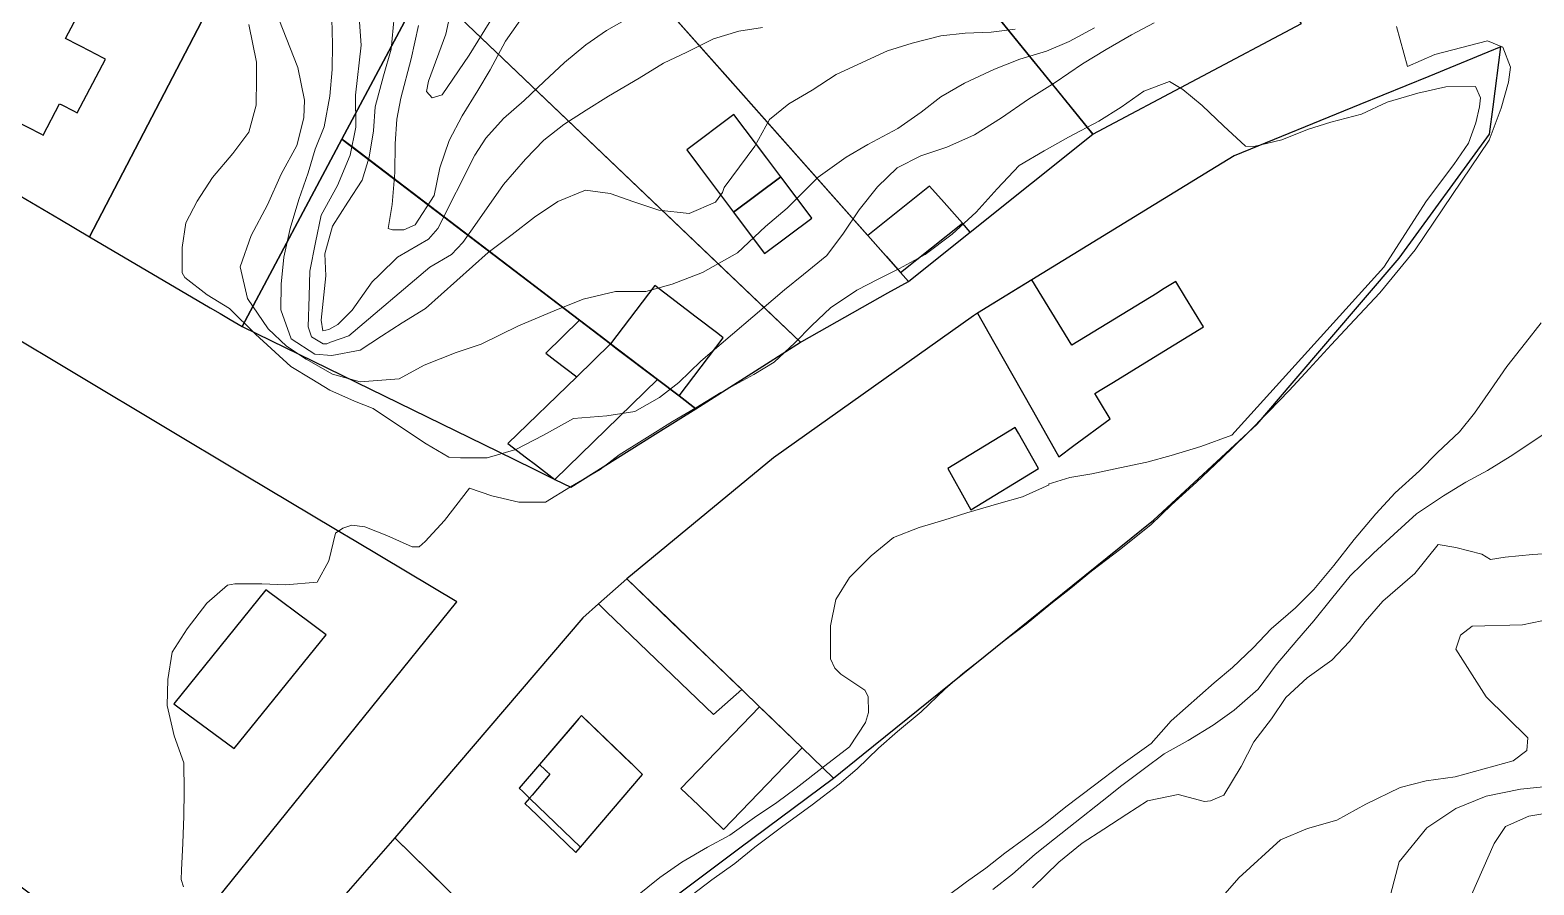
# Model space of a CAD drawing. Header units: metres. Extents: x 78 to 178, y -74 to 157.
# Drawn here: x 148.111 to 149.815, y 67.036 to 68.006 of the extents above; entities that cross this region are included whole.
import ezdxf

# ---------------------------------------------------------------- set-up
doc = ezdxf.new("R2010")
doc.units = ezdxf.units.M
doc.layers.add('01_Fina', color=252, linetype='Continuous', lineweight=15)
doc.layers.add('Traza Urbana', color=7, linetype='Continuous')

msp = doc.modelspace()

# ---------------------------------------------------------------- linework, layer by layer
at = {"layer": '01_Fina', "color": 252, "linetype": 'Continuous', "lineweight": 9, "true_color": 0x939598}
for points in [[(148.39268, 68.01774), (148.41409, 67.96329), (148.42198, 67.92623), (148.42118, 67.90603), (148.41315, 67.87472), (148.39536, 67.84235), (148.37971, 67.80729), (148.36151, 67.77264), (148.34893, 67.73705), (148.35736, 67.70106), (148.38051, 67.66681), (148.40138, 67.64728), (148.42372, 67.63243), (148.45356, 67.6153), (148.485, 67.60674), (148.52902, 67.61022), (148.55738, 67.62561), (148.59364, 67.63979), (148.622, 67.64955), (148.66441, 67.67029), (148.70455, 67.68715), (148.73773, 67.70039), (148.77425, 67.70909), (148.80877, 67.70896), (148.83834, 67.71739), (148.87272, 67.73063), (148.91232, 67.75297), (148.94417, 67.78294), (148.96878, 67.80355), (149.00384, 67.8386), (149.03581, 67.86161), (149.0603, 67.87593), (149.09414, 67.89412), (149.12077, 67.91259), (149.14311, 67.92998), (149.1696, 67.9455), (149.20372, 67.96115), (149.23248, 67.97252), (149.26259, 67.98175), (149.28841, 67.99273), (149.3169, 68.00825)], [(149.22713, 68.00651), (149.19984, 68.00316), (149.1704, 68.00222), (149.14311, 67.99915), (149.1106, 67.99058), (149.08237, 67.98216), (149.02431, 67.95526), (148.99715, 67.9376), (148.97066, 67.92208), (148.94858, 67.90402), (148.93199, 67.87405), (148.89721, 67.82696), (148.89547, 67.82134), (148.88771, 67.81024), (148.85774, 67.79766), (148.82335, 67.80127), (148.79486, 67.8109), (148.76837, 67.8204), (148.74027, 67.82388), (148.70896, 67.81131), (148.68247, 67.79324), (148.65719, 67.77358), (148.63003, 67.75338), (148.55885, 67.68969), (148.53236, 67.67377), (148.50895, 67.65865), (148.48473, 67.64273), (148.45289, 67.63658), (148.43336, 67.63805), (148.40686, 67.65544), (148.39496, 67.68822), (148.39536, 67.71739), (148.3983, 67.74816), (148.40539, 67.7804), (148.41556, 67.81345), (148.42613, 67.84382), (148.43402, 67.87058), (148.44392, 67.89586), (148.45061, 67.93065), (148.45329, 67.96075), (148.45369, 67.98951), (148.45275, 68.01841)], [(148.94069, 68.00838), (148.91406, 68.00423), (148.88543, 67.99567), (148.85506, 67.98055), (148.82857, 67.96797), (148.80114, 67.95085), (148.76636, 67.93065), (148.74107, 67.91459), (148.71579, 67.89867), (148.69304, 67.88088), (148.67217, 67.85907), (148.64715, 67.83057), (148.61477, 67.78415), (148.60113, 67.76461), (148.58842, 67.7511), (148.5638, 67.73679), (148.47189, 67.65879), (148.45115, 67.65169), (148.447, 67.64982), (148.44299, 67.64982), (148.42974, 67.65758), (148.42586, 67.66922), (148.4272, 67.70374), (148.42787, 67.73224), (148.43429, 67.76475), (148.44085, 67.79552), (148.45918, 67.82937), (148.47363, 67.86375), (148.48005, 67.89533), (148.47951, 67.93185), (148.4862, 67.98858), (148.48366, 68.01975)], [(148.79285, 68.02136), (148.76408, 68.0049), (148.7408, 67.98898), (148.71645, 67.96878), (148.69331, 67.94724), (148.67056, 67.92556), (148.64742, 67.90523), (148.62722, 67.88302), (148.61477, 67.86389), (148.57303, 67.7804), (148.5622, 67.76849), (148.52728, 67.74789), (148.50681, 67.72796), (148.49851, 67.71993), (148.4759, 67.68782), (148.46774, 67.67992), (148.45944, 67.6719), (148.44928, 67.66588), (148.44245, 67.66454), (148.44058, 67.67671), (148.44607, 67.72675), (148.44486, 67.7519), (148.45356, 67.78321), (148.47095, 67.81024), (148.48714, 67.83539), (148.49503, 67.86134), (148.49985, 67.89118), (148.50172, 67.91847), (148.51149, 67.95366), (148.52018, 67.9839), (148.5234, 68.02002)], [(148.55082, 68.01065), (148.54266, 67.97292), (148.53102, 67.92824), (148.52634, 67.90469), (148.52473, 67.87646), (148.52406, 67.84408), (148.52099, 67.80769), (148.51657, 67.78053), (148.52166, 67.77893), (148.53423, 67.77906), (148.54708, 67.78455), (148.56875, 67.81786), (148.57517, 67.84944), (148.58561, 67.88034), (148.60059, 67.90844), (148.61839, 67.93707), (148.63203, 67.96062), (148.64956, 67.99299), (148.6711, 68.02376)], [(148.58828, 68.03086), (148.58186, 68.00089), (148.5622, 67.94764), (148.56019, 67.936), (148.56661, 67.92877), (148.57771, 67.93212), (148.60849, 67.97707), (148.63605, 68.02176)], [(149.38474, 68.01373), (149.35891, 68.00008), (149.33015, 67.98363), (149.30366, 67.96717), (149.27235, 67.94603), (149.24225, 67.92717), (149.21161, 67.90603), (149.18097, 67.88676), (149.14967, 67.87285), (149.1201, 67.86308), (149.09361, 67.84917), (149.07113, 67.82763), (149.05026, 67.80154), (149.03273, 67.77545), (149.01374, 67.74976), (148.98711, 67.72849), (148.96571, 67.7111), (148.87085, 67.63015), (148.8461, 67.6058), (148.82402, 67.58895), (148.79633, 67.57316), (148.76449, 67.56821), (148.72649, 67.56513), (148.69264, 67.54627), (148.66133, 67.52981), (148.62896, 67.52045), (148.59845, 67.52058), (148.58521, 67.52138), (148.55979, 67.53623), (148.53276, 67.55403), (148.49972, 67.57664), (148.47858, 67.58467), (148.45048, 67.59711), (148.43028, 67.60955), (148.4062, 67.624), (148.36619, 67.66093), (148.33663, 67.68996), (148.31147, 67.70548), (148.28605, 67.72488), (148.28298, 67.73023), (148.28311, 67.75913), (148.28726, 67.78696), (148.30023, 67.81144), (148.31763, 67.8382), (148.3405, 67.86576), (148.35883, 67.88997), (148.36686, 67.92035), (148.36726, 67.95072), (148.3674, 67.96904), (148.35857, 68.01199)], [(148.85319, 67.01914), (148.88356, 67.04215), (148.90951, 67.06048), (148.93199, 67.07894), (148.96236, 67.10168), (148.99715, 67.12724), (149.02765, 67.15065), (149.04812, 67.16804), (149.07247, 67.19119), (149.09401, 67.21032), (149.12063, 67.2324), (149.14753, 67.25808), (149.168, 67.27615), (149.19047, 67.29367), (149.21322, 67.312), (149.23971, 67.33207), (149.26754, 67.35481), (149.29028, 67.37288), (149.31369, 67.39187), (149.34701, 67.41743), (149.38126, 67.44486), (149.4044, 67.46706), (149.43263, 67.49302), (149.46086, 67.51964), (149.48909, 67.5468), (149.51478, 67.57316), (149.53752, 67.59697), (149.5604, 67.62132), (149.58542, 67.64862), (149.61178, 67.67685), (149.64041, 67.70749), (149.68055, 67.75645), (149.76416, 67.88088), (149.77781, 67.91713), (149.78624, 67.94643), (149.78851, 67.96356), (149.77968, 67.98604), (149.76256, 67.99326), (149.70262, 67.97787), (149.67198, 67.96409), (149.65941, 68.00972)], [(149.26459, 67.49061), (149.28894, 67.49837), (149.31423, 67.50252), (149.34594, 67.50907), (149.37644, 67.51563), (149.40387, 67.52326), (149.43758, 67.53356), (149.4729, 67.5464), (149.64482, 67.73679), (149.69339, 67.81198), (149.7243, 67.85305), (149.74075, 67.87713), (149.74918, 67.90041), (149.75346, 67.91847), (149.75453, 67.92864), (149.74891, 67.94162), (149.71533, 67.94108), (149.68349, 67.93413), (149.64857, 67.92382), (149.61954, 67.91031), (149.58489, 67.90095), (149.5584, 67.89265), (149.5295, 67.88128), (149.49766, 67.87352), (149.48816, 67.87392), (149.46314, 67.89707), (149.43906, 67.92021), (149.41711, 67.93814), (149.40226, 67.94724), (149.37296, 67.93627), (149.34741, 67.9182), (149.32212, 67.90228), (149.28774, 67.88409), (149.25991, 67.86857), (149.23181, 67.85211), (149.2068, 67.82549), (149.18298, 67.79927), (149.15569, 67.77425), (149.12505, 67.7511), (149.09628, 67.73505), (149.07207, 67.723), (149.04785, 67.7107), (149.01802, 67.69076), (148.99688, 67.67069), (148.97735, 67.65103), (148.95393, 67.62908), (148.93092, 67.6149), (148.89359, 67.5947), (148.8651, 67.57731), (148.83887, 67.56179), (148.80757, 67.54199), (148.77853, 67.52393), (148.75673, 67.50747), (148.72328, 67.48753), (148.69478, 67.47014), (148.66468, 67.47028), (148.63404, 67.47763), (148.60889, 67.4862), (148.58052, 67.44954), (148.55858, 67.42572), (148.55189, 67.4197), (148.544, 67.41957), (148.51497, 67.43228), (148.49008, 67.44245), (148.4755, 67.44419), (148.46506, 67.44084), (148.45704, 67.43522), (148.44928, 67.40392), (148.43603, 67.3797), (148.40044, 67.37635), (148.37328, 67.37769), (148.34278, 67.37769), (148.33462, 67.37622), (148.3112, 67.35588), (148.289, 67.32672), (148.27174, 67.30036), (148.26692, 67.26932), (148.26625, 67.23989), (148.27401, 67.2055), (148.28512, 67.17473), (148.28525, 67.14262), (148.28498, 67.11413), (148.28391, 67.08349), (148.28257, 67.05298), (148.28217, 67.04255), (148.28485, 67.03399)], [(149.82343, 67.67377), (149.80564, 67.65089), (149.7845, 67.62413), (149.76604, 67.59724), (149.74758, 67.57115), (149.73085, 67.55015), (149.70583, 67.5266), (149.68536, 67.50573), (149.6578, 67.48071), (149.63586, 67.45716), (149.61138, 67.428), (149.58823, 67.39856), (149.56575, 67.37127), (149.54488, 67.35053), (149.51732, 67.32658), (149.49699, 67.30491), (149.47357, 67.2827), (149.45284, 67.26531), (149.404, 67.2225), (149.38126, 67.19681), (149.34674, 67.17219), (149.3169, 67.14945), (149.28466, 67.12483), (149.26125, 67.1061), (149.23917, 67.08964), (149.21549, 67.07212), (149.19409, 67.05526), (149.17201, 67.03974), (149.14833, 67.02194)], [(149.20198, 67.03104), (149.22432, 67.04857), (149.25001, 67.07105), (149.27182, 67.08857), (149.2951, 67.1069), (149.32587, 67.13125), (149.34794, 67.14905), (149.3739, 67.16831), (149.39597, 67.1849), (149.42313, 67.20002), (149.4515, 67.21741), (149.47518, 67.23427), (149.50274, 67.25822), (149.52281, 67.28565), (149.54622, 67.31347), (149.56562, 67.33582), (149.58582, 67.36084), (149.60683, 67.38692), (149.63345, 67.41248), (149.65646, 67.43348), (149.68188, 67.4569), (149.71252, 67.47737), (149.73808, 67.49289), (149.76229, 67.506), (149.78825, 67.52205), (149.81286, 67.53824), (149.83935, 67.55657)], [(148.79713, 67.02261), (148.82442, 67.04482), (148.84958, 67.06222), (148.87834, 67.07894), (148.90363, 67.09285), (148.93172, 67.11279), (148.95701, 67.12991), (148.97882, 67.1461), (149.01146, 67.17139), (149.03929, 67.19293), (149.05762, 67.22062), (149.06096, 67.23159), (149.06056, 67.25006), (149.05682, 67.25701), (149.02979, 67.27508), (149.02297, 67.2819), (149.01802, 67.29274), (149.01788, 67.33006), (149.0239, 67.35976), (149.03956, 67.38492), (149.06391, 67.4094), (149.08919, 67.43027), (149.11849, 67.44164), (149.14646, 67.44981), (149.17255, 67.4581), (149.2088, 67.46867), (149.23556, 67.4763), (149.26553, 67.48981)], [(149.84952, 67.41328), (149.8134, 67.41087), (149.78236, 67.4078), (149.76577, 67.40539), (149.756, 67.41127), (149.72644, 67.41903), (149.70637, 67.42238), (149.68001, 67.38947), (149.64375, 67.35789), (149.62382, 67.33501), (149.60616, 67.31214), (149.58596, 67.29113), (149.55813, 67.2712), (149.53405, 67.24872), (149.51759, 67.22477), (149.49752, 67.19841), (149.48321, 67.17045), (149.46354, 67.13807), (149.44855, 67.13152), (149.44186, 67.13098), (149.4119, 67.13874), (149.37724, 67.13152), (149.35356, 67.11667), (149.32774, 67.09954), (149.30312, 67.08376), (149.2765, 67.06222), (149.24693, 67.03305)], [(149.45457, 67.01459), (149.48066, 67.04429), (149.52789, 67.0875), (149.5584, 67.10008), (149.59158, 67.10971), (149.62476, 67.12777), (149.66355, 67.1469), (149.69312, 67.15413), (149.7259, 67.15881), (149.79173, 67.17714), (149.80711, 67.18851), (149.80832, 67.20323), (149.76095, 67.24966), (149.72657, 67.30344), (149.73179, 67.31963), (149.74517, 67.32953), (149.8023, 67.33113), (149.83494, 67.33796)], [(149.64884, 67.01084), (149.66248, 67.06262), (149.69379, 67.10088), (149.7267, 67.12296), (149.76082, 67.13674), (149.79989, 67.14476), (149.8332, 67.14824)], [(149.87093, 67.12429), (149.80925, 67.11413), (149.78276, 67.10235), (149.76992, 67.08335), (149.74436, 67.02502)]]:
    msp.add_lwpolyline(points, dxfattribs=at)
at = {"layer": 'Traza Urbana', "color": 7, "linetype": 'Continuous', "invisible_edges": 5}
for points in [[(148.15417, 68.63348), (147.76909, 68.01239), (147.88663, 67.94307), (148.29127, 68.59571)], [(148.29127, 68.59571), (147.88663, 67.94307), (147.96595, 67.8963), (148.39291, 68.58495)], [(148.62169, 68.56057), (148.41744, 68.23113), (148.17822, 67.77116), (148.66403, 68.55473)], [(148.66403, 68.55473), (148.17822, 67.77116), (148.31483, 67.6907), (148.83584, 68.53102)], [(148.88008, 68.41295), (148.72065, 68.15581), (148.90147, 67.95166), (149.05816, 68.20438)], [(148.23883, 68.33643), (147.96595, 67.8963), (147.99072, 67.88169), (148.06329, 67.99874)], [(148.23883, 68.33643), (148.23883, 68.33643), (148.06329, 67.99874), (148.2636, 68.32182)], [(148.26815, 68.31914), (148.03051, 67.93586), (147.99961, 67.87646), (148.27249, 68.31658)], [(148.27249, 68.31658), (147.99961, 67.87646), (148.14456, 67.79101), (148.41744, 68.23113)], [(148.2636, 68.32182), (148.06329, 67.99874), (148.03051, 67.93586), (148.26815, 68.31914)], [(149.31423, 68.31502), (149.16444, 68.07343), (149.3153, 67.88756), (149.46302, 68.12581)], [(148.41744, 68.23113), (148.14456, 67.79101), (148.17822, 67.77116)], [(148.65157, 68.23381), (148.31483, 67.6907), (148.32613, 67.68404), (148.55792, 68.05788)], [(148.66064, 68.22356), (148.55792, 68.05788), (148.9839, 67.65155), (149.05941, 67.77334)], [(149.05816, 68.20438), (148.90147, 67.95166), (149.06003, 67.77263), (149.21098, 68.01609)], [(149.46302, 68.12581), (149.3153, 67.88756), (149.55157, 68.01319)], [(148.12793, 68.05249), (148.0495, 67.92599), (148.09034, 67.90477), (148.17407, 68.03981)], [(148.11855, 68.05507), (148.11855, 68.05507), (148.08697, 67.98643), (148.12793, 68.05249)], [(148.55792, 68.05788), (148.32613, 67.68404), (148.33743, 67.67738), (148.46426, 67.88194)], [(148.55792, 68.05788), (148.55792, 68.05788), (148.46426, 67.88194), (148.56761, 68.04863)], [(148.17407, 68.03981), (148.09034, 67.90477), (148.09351, 67.90312), (148.15106, 67.99593)], [(148.56761, 68.04863), (148.46426, 67.88194), (148.73345, 67.67657), (148.81677, 67.81097)], [(149.21098, 68.01609), (149.06003, 67.77263), (149.09736, 67.73062), (149.2469, 67.97183)], [(148.15106, 67.99593), (148.09351, 67.90312), (148.12288, 67.88785), (148.1805, 67.98078)], [(149.76294, 67.98046), (149.50154, 67.55884), (149.5412, 67.60523), (149.77755, 67.98643)], [(149.76294, 67.98046), (149.50154, 67.55884), (149.5412, 67.60523), (149.77755, 67.98643)], [(149.77755, 67.98643), (149.5412, 67.60523), (149.66235, 67.74695), (149.76872, 67.91851)], [(149.77755, 67.98643), (149.5412, 67.60523), (149.66235, 67.74695), (149.76872, 67.91851)], [(148.1805, 67.98078), (148.1441, 67.92208), (148.14673, 67.92072), (148.18312, 67.97942)], [(148.18312, 67.97942), (148.14673, 67.92072), (148.15987, 67.91393), (148.19628, 67.97265)], [(148.19628, 67.97265), (148.15987, 67.91393), (148.1643, 67.91164)], [(149.2469, 67.97183), (149.09736, 67.73062), (149.10619, 67.72059), (149.25544, 67.96131)], [(149.69588, 67.95301), (149.3838, 67.44967), (149.50154, 67.55884), (149.76294, 67.98046)], [(149.69588, 67.95301), (149.3838, 67.44967), (149.50154, 67.55884), (149.76294, 67.98046)], [(149.25544, 67.96131), (149.10619, 67.72059), (149.17629, 67.77651), (149.27553, 67.93657)], [(149.61769, 67.92102), (149.26714, 67.35561), (149.3838, 67.44967), (149.69588, 67.95301)], [(149.61769, 67.92102), (149.26714, 67.35561), (149.3838, 67.44967), (149.69588, 67.95301)], [(149.27553, 67.93657), (149.17629, 67.77651), (149.3153, 67.88756)], [(148.1441, 67.92208), (148.12288, 67.88785), (148.12551, 67.88649)], [(149.47545, 67.86281), (149.055, 67.18468), (149.26714, 67.35561), (149.61769, 67.92102)], [(149.47545, 67.86281), (149.055, 67.18468), (149.26714, 67.35561), (149.61769, 67.92102)], [(149.76872, 67.91851), (149.66235, 67.74695), (149.7647, 67.88756)], [(149.76872, 67.91851), (149.66235, 67.74695), (149.7647, 67.88756)], [(148.85493, 67.86977), (148.85493, 67.86977), (148.8706, 67.84887), (148.90845, 67.9099)], [(148.90845, 67.9099), (148.8706, 67.84887), (148.90791, 67.79913), (148.94575, 67.86016)], [(148.46426, 67.88194), (148.33743, 67.67738), (148.35108, 67.66935)], [(148.46426, 67.88194), (148.46426, 67.88194), (148.35108, 67.66935), (148.4769, 67.8723)], [(148.4769, 67.8723), (148.35108, 67.66935), (148.6411, 67.52762), (148.73345, 67.67657)], [(147.75687, 67.85801), (147.07525, 66.75864), (147.67731, 66.40998), (148.35378, 67.50105)], [(148.94575, 67.86016), (148.90791, 67.79913), (148.96143, 67.83926)], [(149.44821, 67.84614), (149.02123, 67.15747), (149.055, 67.18468), (149.47545, 67.86281)], [(149.44821, 67.84614), (149.02123, 67.15747), (149.055, 67.18468), (149.47545, 67.86281)], [(148.90791, 67.79913), (148.90791, 67.79913), (148.92358, 67.77823), (148.96143, 67.83926)], [(148.96143, 67.83926), (148.92358, 67.77823), (148.94323, 67.75203), (148.98107, 67.81307)], [(149.35651, 67.79002), (148.98564, 67.19185), (149.02123, 67.15747), (149.44821, 67.84614)], [(149.35651, 67.79002), (148.98564, 67.19185), (149.02123, 67.15747), (149.44821, 67.84614)], [(148.98107, 67.81307), (148.94323, 67.75203), (148.99675, 67.79217)], [(149.06003, 67.77263), (149.06003, 67.77263), (149.0809, 67.74915), (149.13014, 67.82856)], [(149.06003, 67.77263), (149.06003, 67.77263), (149.0809, 67.74915), (149.13014, 67.82856)], [(149.13014, 67.82856), (149.0809, 67.74915), (149.09736, 67.73062), (149.14659, 67.81004)], [(149.13014, 67.82856), (149.0809, 67.74915), (149.09736, 67.73062), (149.14659, 67.81004)], [(148.81677, 67.81097), (148.73345, 67.67657), (148.7685, 67.64982), (148.84922, 67.78001)], [(149.14659, 67.81004), (149.09736, 67.73062), (149.16746, 67.78655)], [(149.14659, 67.81004), (149.09736, 67.73062), (149.16746, 67.78655)], [(148.84922, 67.78001), (148.7685, 67.64982), (148.82175, 67.60928), (148.89848, 67.73303)], [(149.24613, 67.72246), (148.94277, 67.23318), (148.98564, 67.19185), (149.35651, 67.79002)], [(149.24613, 67.72246), (148.94277, 67.23318), (148.98564, 67.19185), (149.35651, 67.79002)], [(149.05941, 67.77334), (148.9839, 67.65155), (148.98553, 67.65247), (149.06003, 67.77263)], [(149.06003, 67.77263), (148.98553, 67.65247), (149.08303, 67.70752), (149.09736, 67.73062)], [(148.89848, 67.73303), (148.82175, 67.60928), (148.84623, 67.59068), (148.92111, 67.71145)], [(149.09736, 67.73062), (149.08303, 67.70752), (149.10619, 67.72059)], [(148.7685, 67.64982), (148.7685, 67.64982), (148.7748, 67.64502), (148.81867, 67.71577)], [(148.81867, 67.71577), (148.7748, 67.64502), (148.82175, 67.60928), (148.86563, 67.68005)], [(148.92111, 67.71145), (148.84623, 67.59068), (148.86536, 67.5761), (148.93881, 67.69456)], [(149.18445, 67.68473), (148.91883, 67.25631), (148.93748, 67.23828), (149.23251, 67.71413)], [(149.18445, 67.68473), (148.91883, 67.25631), (148.93748, 67.23828), (149.23251, 67.71413)], [(149.23251, 67.71413), (148.93748, 67.23828), (148.94277, 67.23318), (149.24613, 67.72246)], [(149.23251, 67.71413), (148.93748, 67.23828), (148.94277, 67.23318), (149.24613, 67.72246)], [(149.18445, 67.68473), (149.18445, 67.68473), (149.20273, 67.65247), (149.24613, 67.72246)], [(149.18445, 67.68473), (149.18445, 67.68473), (149.20273, 67.65247), (149.24613, 67.72246)], [(149.24613, 67.72246), (149.20273, 67.65247), (149.24633, 67.57551), (149.29149, 67.64834)], [(149.24613, 67.72246), (149.20273, 67.65247), (149.24633, 67.57551), (149.29149, 67.64834)], [(149.38791, 67.70736), (149.31731, 67.59349), (149.32363, 67.59736), (149.39423, 67.71123)], [(149.38791, 67.70736), (149.31731, 67.59349), (149.32363, 67.59736), (149.39423, 67.71123)], [(149.39423, 67.71123), (149.32363, 67.59736), (149.33849, 67.60646), (149.40909, 67.72032)], [(149.39423, 67.71123), (149.32363, 67.59736), (149.33849, 67.60646), (149.40909, 67.72032)], [(149.40909, 67.72032), (149.33849, 67.60646), (149.37418, 67.62832), (149.42008, 67.70236)], [(149.40909, 67.72032), (149.33849, 67.60646), (149.37418, 67.62832), (149.42008, 67.70236)], [(148.93881, 67.69456), (148.86536, 67.5761), (148.9839, 67.65155)], [(149.29149, 67.64834), (149.24633, 67.57551), (149.2749, 67.52508), (149.38791, 67.70736)], [(149.29149, 67.64834), (149.24633, 67.57551), (149.2749, 67.52508), (149.38791, 67.70736)], [(149.42008, 67.70236), (149.37418, 67.62832), (149.44053, 67.66895)], [(149.42008, 67.70236), (149.37418, 67.62832), (149.44053, 67.66895)], [(148.73345, 67.67657), (148.6411, 67.52762), (148.68073, 67.50825), (148.7685, 67.64982)], [(148.69518, 67.63925), (148.69518, 67.63925), (148.70545, 67.63141), (148.73345, 67.67657)], [(148.73345, 67.67657), (148.70545, 67.63141), (148.73024, 67.61249), (148.75824, 67.65765)], [(148.86563, 67.68005), (148.82175, 67.60928), (148.84623, 67.59068), (148.8901, 67.66143)], [(148.95326, 67.52044), (148.83788, 67.33434), (148.91728, 67.25781), (149.18001, 67.68158)], [(148.95326, 67.52044), (148.83788, 67.33434), (148.91728, 67.25781), (149.18001, 67.68158)], [(149.18001, 67.68158), (148.91728, 67.25781), (148.91883, 67.25631), (149.18445, 67.68473)], [(149.18001, 67.68158), (148.91728, 67.25781), (148.91883, 67.25631), (149.18445, 67.68473)], [(148.8901, 67.66143), (148.84623, 67.59068), (148.8964, 67.65664)], [(148.73024, 67.61249), (148.67332, 67.52068), (148.68359, 67.51286), (148.7685, 67.64982)], [(148.7685, 67.64982), (148.68073, 67.50825), (148.70562, 67.49609), (148.79053, 67.63304)], [(148.7685, 67.64982), (148.68359, 67.51286), (148.70562, 67.49609), (148.79053, 67.63304)], [(148.75824, 67.65765), (148.73024, 67.61249), (148.7685, 67.64982)], [(148.79053, 67.63304), (148.70562, 67.49609), (148.72368, 67.48726), (148.80652, 67.62087)], [(148.79053, 67.63304), (148.70562, 67.49609), (148.82175, 67.60928)], [(148.65237, 67.53663), (148.65237, 67.53663), (148.67332, 67.52068), (148.73024, 67.61249)], [(148.80652, 67.62087), (148.72368, 67.48726), (148.76036, 67.51026), (148.82175, 67.60928)], [(148.82175, 67.60928), (148.76036, 67.51026), (148.81927, 67.5472), (148.84623, 67.59068)], [(149.31731, 67.59349), (149.2749, 67.52508), (149.27677, 67.52178), (149.31926, 67.59031)], [(149.31731, 67.59349), (149.2749, 67.52508), (149.27677, 67.52178), (149.31926, 67.59031)], [(148.84623, 67.59068), (148.81927, 67.5472), (148.86536, 67.5761)], [(149.31926, 67.59031), (149.27677, 67.52178), (149.29384, 67.53445), (149.32384, 67.58282)], [(149.31926, 67.59031), (149.27677, 67.52178), (149.29384, 67.53445), (149.32384, 67.58282)], [(149.32384, 67.58282), (149.29384, 67.53445), (149.33483, 67.56486)], [(149.32384, 67.58282), (149.29384, 67.53445), (149.33483, 67.56486)], [(149.15074, 67.50827), (149.15074, 67.50827), (149.17334, 67.46833), (149.22713, 67.55509)], [(149.15074, 67.50827), (149.15074, 67.50827), (149.17334, 67.46833), (149.22713, 67.55509)], [(149.22713, 67.55509), (149.17334, 67.46833), (149.1771, 67.46171), (149.23089, 67.54846)], [(149.22713, 67.55509), (149.17334, 67.46833), (149.1771, 67.46171), (149.23089, 67.54846)], [(149.23089, 67.54846), (149.1771, 67.46171), (149.25349, 67.50853)], [(149.23089, 67.54846), (149.1771, 67.46171), (149.25349, 67.50853)], [(148.78723, 67.38317), (148.78723, 67.38317), (148.83788, 67.33434), (148.95326, 67.52044)], [(148.78723, 67.38317), (148.78723, 67.38317), (148.83788, 67.33434), (148.95326, 67.52044)], [(148.35378, 67.50105), (147.67731, 66.40998), (147.7826, 66.35152), (148.45704, 67.43931)], [(148.45704, 67.43931), (147.7826, 66.35152), (147.91706, 66.51809), (148.47979, 67.4257)], [(148.47979, 67.4257), (147.91706, 66.51809), (148.59431, 67.35722)], [(148.27388, 67.24162), (148.27388, 67.24162), (148.2904, 67.22928), (148.3781, 67.37073)], [(148.3781, 67.37073), (148.2904, 67.22928), (148.34198, 67.19078), (148.42967, 67.33223)], [(148.75512, 67.35481), (148.56557, 67.04909), (148.5746, 67.04021), (148.78723, 67.38317)], [(148.75512, 67.35481), (148.56557, 67.04909), (148.5746, 67.04021), (148.78723, 67.38317)], [(148.78723, 67.38317), (148.5746, 67.04021), (148.62053, 66.99505), (148.83351, 67.33856)], [(148.78723, 67.38317), (148.5746, 67.04021), (148.62053, 66.99505), (148.83351, 67.33856)], [(148.75512, 67.35481), (148.75512, 67.35481), (148.76421, 67.34604), (148.78723, 67.38317)], [(148.75512, 67.35481), (148.75512, 67.35481), (148.76421, 67.34604), (148.78723, 67.38317)], [(148.78723, 67.38317), (148.76421, 67.34604), (148.88517, 67.22945), (148.90818, 67.26657)], [(148.78723, 67.38317), (148.76421, 67.34604), (148.88517, 67.22945), (148.90818, 67.26657)], [(148.73706, 67.33902), (148.56043, 67.05414), (148.56557, 67.04909), (148.75512, 67.35481)], [(148.73706, 67.33902), (148.56043, 67.05414), (148.56557, 67.04909), (148.75512, 67.35481)], [(148.5242, 67.08977), (148.5242, 67.08977), (148.56043, 67.05414), (148.73706, 67.33902)], [(148.5242, 67.08977), (148.5242, 67.08977), (148.56043, 67.05414), (148.73706, 67.33902)], [(148.83351, 67.33856), (148.62053, 66.99505), (148.66535, 66.9509), (148.8787, 67.295)], [(148.83351, 67.33856), (148.62053, 66.99505), (148.66535, 66.9509), (148.8787, 67.295)], [(148.42967, 67.33223), (148.34198, 67.19078), (148.4462, 67.31989)], [(148.8787, 67.295), (148.66535, 66.9509), (148.69973, 66.91718), (148.9133, 67.26164)], [(148.8787, 67.295), (148.66535, 66.9509), (148.69973, 66.91718), (148.9133, 67.26164)], [(148.9133, 67.26164), (148.69973, 66.91718), (148.71157, 66.92603), (148.91728, 67.25781)], [(148.9133, 67.26164), (148.69973, 66.91718), (148.71157, 66.92603), (148.91728, 67.25781)], [(148.91728, 67.25781), (148.71157, 66.92603), (148.77178, 66.97103), (148.93748, 67.23828)], [(148.91728, 67.25781), (148.71157, 66.92603), (148.77178, 66.97103), (148.93748, 67.23828)], [(148.90818, 67.26657), (148.88517, 67.22945), (148.91728, 67.25781)], [(148.90818, 67.26657), (148.88517, 67.22945), (148.91728, 67.25781)], [(148.93748, 67.23828), (148.77178, 66.97103), (148.91518, 67.07821), (148.98564, 67.19185)], [(148.93748, 67.23828), (148.77178, 66.97103), (148.91518, 67.07821), (148.98564, 67.19185)], [(148.84837, 67.14569), (148.84837, 67.14569), (148.86822, 67.12657), (148.93748, 67.23828)], [(148.84837, 67.14569), (148.84837, 67.14569), (148.86822, 67.12657), (148.93748, 67.23828)], [(148.93748, 67.23828), (148.86822, 67.12657), (148.89654, 67.09927), (148.9658, 67.21098)], [(148.93748, 67.23828), (148.86822, 67.12657), (148.89654, 67.09927), (148.9658, 67.21098)], [(148.68823, 67.17285), (148.66915, 67.14208), (148.67685, 67.13472), (148.73286, 67.22505)], [(148.68823, 67.17285), (148.66915, 67.14208), (148.67685, 67.13472), (148.73286, 67.22505)], [(148.73286, 67.22505), (148.67685, 67.13472), (148.67732, 67.13427), (148.73559, 67.22824)], [(148.73286, 67.22505), (148.67685, 67.13472), (148.67732, 67.13427), (148.73559, 67.22824)], [(148.73559, 67.22824), (148.67732, 67.13427), (148.73465, 67.07907), (148.79295, 67.17309)], [(148.73559, 67.22824), (148.67732, 67.13427), (148.73465, 67.07907), (148.79295, 67.17309)], [(148.9658, 67.21098), (148.89654, 67.09927), (148.98564, 67.19185)], [(148.9658, 67.21098), (148.89654, 67.09927), (148.98564, 67.19185)], [(148.98564, 67.19185), (148.91518, 67.07821), (149.02123, 67.15747)], [(148.98564, 67.19185), (148.91518, 67.07821), (149.02123, 67.15747)], [(148.66521, 67.14583), (148.66521, 67.14583), (148.66915, 67.14208), (148.68823, 67.17285)], [(148.66521, 67.14583), (148.66521, 67.14583), (148.66915, 67.14208), (148.68823, 67.17285)], [(148.79295, 67.17309), (148.73465, 67.07907), (148.80503, 67.16148)], [(148.79295, 67.17309), (148.73465, 67.07907), (148.80503, 67.16148)], [(148.4359, 66.98916), (148.4359, 66.98916), (148.45093, 66.97159), (148.5242, 67.08977)], [(148.4359, 66.98916), (148.4359, 66.98916), (148.45093, 66.97159), (148.5242, 67.08977)], [(148.5242, 67.08977), (148.45093, 66.97159), (148.50547, 66.90782), (148.58265, 67.0323)], [(148.5242, 67.08977), (148.45093, 66.97159), (148.50547, 66.90782), (148.58265, 67.0323)], [(148.08871, 67.04294), (148.00151, 66.90229), (148.07092, 66.85042), (148.15813, 66.99107)]]:
    msp.add_3dface(points, dxfattribs=at)
at = {"layer": 'Traza Urbana', "color": 252, "linetype": 'Continuous', "invisible_edges": 5}
for points in [[(148.85493, 67.86977), (148.85493, 67.86977), (148.8706, 67.84887), (148.90845, 67.9099)], [(148.90845, 67.9099), (148.8706, 67.84887), (148.90791, 67.79913), (148.94575, 67.86016)], [(148.94575, 67.86016), (148.90791, 67.79913), (148.96143, 67.83926)], [(149.06003, 67.77263), (149.06003, 67.77263), (149.0809, 67.74915), (149.13014, 67.82856)], [(149.06003, 67.77263), (149.06003, 67.77263), (149.0809, 67.74915), (149.13014, 67.82856)], [(149.13014, 67.82856), (149.0809, 67.74915), (149.09736, 67.73062), (149.14659, 67.81004)], [(149.13014, 67.82856), (149.0809, 67.74915), (149.09736, 67.73062), (149.14659, 67.81004)], [(149.14659, 67.81004), (149.09736, 67.73062), (149.10619, 67.72059), (149.15546, 67.80006)], [(149.14659, 67.81004), (149.09736, 67.73062), (149.10619, 67.72059), (149.15546, 67.80006)], [(149.15546, 67.80006), (149.10619, 67.72059), (149.14651, 67.75276), (149.16746, 67.78655)], [(149.15546, 67.80006), (149.10619, 67.72059), (149.14651, 67.75276), (149.16746, 67.78655)], [(149.16746, 67.78655), (149.14651, 67.75276), (149.17629, 67.77651)], [(149.16746, 67.78655), (149.14651, 67.75276), (149.17629, 67.77651)], [(148.7685, 67.64982), (148.7685, 67.64982), (148.7748, 67.64502), (148.81867, 67.71577)], [(148.81867, 67.71577), (148.7748, 67.64502), (148.82175, 67.60928), (148.86563, 67.68005)], [(149.18445, 67.68473), (149.18445, 67.68473), (149.20273, 67.65247), (149.24613, 67.72246)], [(149.18445, 67.68473), (149.18445, 67.68473), (149.20273, 67.65247), (149.24613, 67.72246)], [(149.24613, 67.72246), (149.20273, 67.65247), (149.24633, 67.57551), (149.29149, 67.64834)], [(149.24613, 67.72246), (149.20273, 67.65247), (149.24633, 67.57551), (149.29149, 67.64834)], [(149.38791, 67.70736), (149.31731, 67.59349), (149.32363, 67.59736), (149.39423, 67.71123)], [(149.38791, 67.70736), (149.31731, 67.59349), (149.32363, 67.59736), (149.39423, 67.71123)], [(149.39423, 67.71123), (149.32363, 67.59736), (149.33849, 67.60646), (149.40909, 67.72032)], [(149.39423, 67.71123), (149.32363, 67.59736), (149.33849, 67.60646), (149.40909, 67.72032)], [(149.40909, 67.72032), (149.33849, 67.60646), (149.37418, 67.62832), (149.42008, 67.70236)], [(149.40909, 67.72032), (149.33849, 67.60646), (149.37418, 67.62832), (149.42008, 67.70236)], [(149.29149, 67.64834), (149.24633, 67.57551), (149.2749, 67.52508), (149.38791, 67.70736)], [(149.29149, 67.64834), (149.24633, 67.57551), (149.2749, 67.52508), (149.38791, 67.70736)], [(149.42008, 67.70236), (149.37418, 67.62832), (149.44053, 67.66895)], [(149.42008, 67.70236), (149.37418, 67.62832), (149.44053, 67.66895)], [(148.69518, 67.63925), (148.69518, 67.63925), (148.70545, 67.63141), (148.73345, 67.67657)], [(148.73345, 67.67657), (148.70545, 67.63141), (148.73024, 67.61249), (148.75824, 67.65765)], [(148.86563, 67.68005), (148.82175, 67.60928), (148.84623, 67.59068), (148.8901, 67.66143)], [(148.8901, 67.66143), (148.84623, 67.59068), (148.8964, 67.65664)], [(148.75824, 67.65765), (148.73024, 67.61249), (148.7685, 67.64982)], [(149.31731, 67.59349), (149.2749, 67.52508), (149.27677, 67.52178), (149.31926, 67.59031)], [(149.31731, 67.59349), (149.2749, 67.52508), (149.27677, 67.52178), (149.31926, 67.59031)], [(149.31926, 67.59031), (149.27677, 67.52178), (149.29384, 67.53445), (149.32384, 67.58282)], [(149.31926, 67.59031), (149.27677, 67.52178), (149.29384, 67.53445), (149.32384, 67.58282)], [(149.32384, 67.58282), (149.29384, 67.53445), (149.33483, 67.56486)], [(149.32384, 67.58282), (149.29384, 67.53445), (149.33483, 67.56486)], [(148.75512, 67.35481), (148.75512, 67.35481), (148.76421, 67.34604), (148.78723, 67.38317)], [(148.75512, 67.35481), (148.75512, 67.35481), (148.76421, 67.34604), (148.78723, 67.38317)], [(148.78723, 67.38317), (148.76421, 67.34604), (148.88517, 67.22945), (148.90818, 67.26657)], [(148.78723, 67.38317), (148.76421, 67.34604), (148.88517, 67.22945), (148.90818, 67.26657)], [(148.90818, 67.26657), (148.88517, 67.22945), (148.91728, 67.25781)], [(148.90818, 67.26657), (148.88517, 67.22945), (148.91728, 67.25781)], [(148.73904, 67.22493), (148.67639, 67.12388), (148.72943, 67.07291), (148.79207, 67.17394)], [(148.73904, 67.22493), (148.67639, 67.12388), (148.72943, 67.07291), (148.79207, 67.17394)], [(148.68823, 67.17285), (148.68823, 67.17285), (148.69497, 67.16642), (148.72727, 67.21851)], [(148.68823, 67.17285), (148.68823, 67.17285), (148.69497, 67.16642), (148.72727, 67.21851)], [(148.72727, 67.21851), (148.69497, 67.16642), (148.69594, 67.1655), (148.73286, 67.22505)], [(148.72727, 67.21851), (148.69497, 67.16642), (148.69594, 67.1655), (148.73286, 67.22505)], [(148.73286, 67.22505), (148.69594, 67.1655), (148.69641, 67.16505), (148.73559, 67.22824)], [(148.73286, 67.22505), (148.69594, 67.1655), (148.69641, 67.16505), (148.73559, 67.22824)], [(148.73559, 67.22824), (148.69641, 67.16505), (148.69987, 67.16175), (148.73904, 67.22493)], [(148.73559, 67.22824), (148.69641, 67.16505), (148.69987, 67.16175), (148.73904, 67.22493)], [(148.79207, 67.17394), (148.72943, 67.07291), (148.73465, 67.07907), (148.79295, 67.17309)], [(148.79207, 67.17394), (148.72943, 67.07291), (148.73465, 67.07907), (148.79295, 67.17309)], [(148.79295, 67.17309), (148.73465, 67.07907), (148.80503, 67.16148)], [(148.79295, 67.17309), (148.73465, 67.07907), (148.80503, 67.16148)], [(148.67962, 67.13797), (148.67294, 67.12719), (148.67639, 67.12388), (148.69987, 67.16175)], [(148.67962, 67.13797), (148.67294, 67.12719), (148.67639, 67.12388), (148.69987, 67.16175)], [(148.6715, 67.12857), (148.6715, 67.12857), (148.67247, 67.12764), (148.67685, 67.13472)], [(148.6715, 67.12857), (148.6715, 67.12857), (148.67247, 67.12764), (148.67685, 67.13472)], [(148.67685, 67.13472), (148.67247, 67.12764), (148.67294, 67.12719), (148.67962, 67.13797)], [(148.67685, 67.13472), (148.67247, 67.12764), (148.67294, 67.12719), (148.67962, 67.13797)]]:
    msp.add_3dface(points, dxfattribs=at)

doc.saveas('drawing.dxf')
